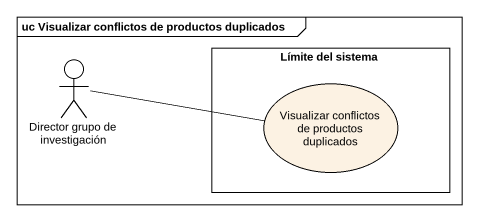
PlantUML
@startuml
mainframe uc Visualizar conflictos de productos duplicados
actor "Director grupo de investigación" as Director_grupo_de
rectangle "Límite del sistema" as Límite_del_sistema {
  usecase "Visualizar conflictos de productos duplicados" as Visualizar_conflictos_de
}
Director_grupo_de -right- Visualizar_conflictos_de
@enduml
